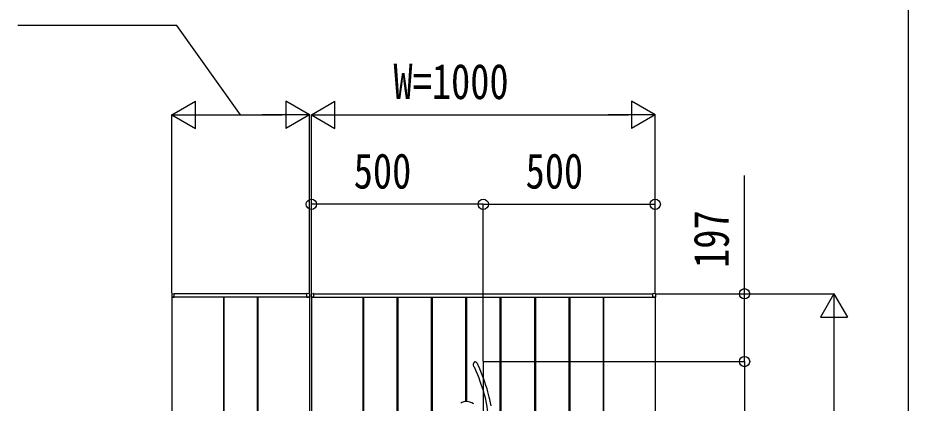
# Model space of a CAD drawing. Units: millimetres, scale not verified. Extents: x -14718 to 14718, y -10395 to 10395.
# Drawn here: x -1972 to 619, y -3705 to -2585 of the extents above; entities that cross this region are included whole.
import ezdxf
from ezdxf.enums import TextEntityAlignment as Align

# ---------------------------------------------------------------- set-up
doc = ezdxf.new("R2010")
doc.units = ezdxf.units.MM
doc.header["$LTSCALE"] = 40
for name, color, linetype in [('0-1_USER1', 3, 'Continuous'), ('0-3_YKK_13', 4, 'Continuous'), ('0-4_YKK_A1', 4, 'Continuous'), ('0-5_YKK_D', 6, 'Continuous')]:
    doc.layers.add(name, color=color, linetype=linetype)
doc.styles.add('ＭＳ ゴシック', font='')
doc.styles.get('ＭＳ ゴシック').set_extended_font_data('MS Gothic')

msp = doc.modelspace()

# ---------------------------------------------------------------- linework, layer by layer
at = {"layer": '0-1_USER1'}
msp.add_line((618.57, 9712.5), (618.57, -8187.5), dxfattribs=at)
at = {"layer": '0-3_YKK_13'}
msp.add_line((-617.43, -3584.5), (-617.43, -4584.5), dxfattribs=at)
for points in [[(-644.11, -3599.77), (-644.11, -3599.77), (-644.12, -3599.74), (-644.19, -3599.57), (-644.55, -3598.63), (-645.49, -3594.69), (-645.56, -3591.83), (-644.96, -3588.9), (-644.39, -3587.61), (-643.57, -3586.39), (-642.7, -3585.55), (-641.58, -3584.94), (-640.8, -3584.78), (-640, -3584.84), (-639.36, -3585.04), (-638.36, -3585.62), (-637.04, -3586.89), (-635.68, -3588.76), (-634.46, -3590.88), (-634.28, -3591.26)], [(-644.11, -3599.77), (-644.09, -3599.82), (-639.12, -3611.34), (-634.69, -3622.01), (-630.76, -3631.93), (-627.28, -3641.16), (-624.19, -3649.78), (-621.46, -3657.85), (-618.21, -3668.15), (-615.48, -3677.65), (-613.18, -3686.46), (-611.24, -3694.67), (-608.98, -3705.52), (-607.18, -3715.51), (-605.74, -3724.77), (-604.59, -3733.23)], [(-594.96, -3713.44), (-596.55, -3704.47), (-598.55, -3694.59), (-600.13, -3687.59), (-601.98, -3680.11), (-604.14, -3672.09), (-606.65, -3663.46), (-609.59, -3654.15), (-613.03, -3644.05), (-616.11, -3635.51), (-619.59, -3626.35), (-623.5, -3616.52), (-627.89, -3605.94), (-632.82, -3594.53), (-634.29, -3591.26)], [(-646.01, -3707.83), (-651.05, -3704.65), (-656.41, -3702.25), (-660.14, -3701.16), (-664.02, -3700.52), (-668.05, -3700.41), (-671.16, -3700.72), (-674.26, -3701.37), (-677.27, -3702.37), (-680.13, -3703.73), (-682.84, -3705.53)]]:
    msp.add_lwpolyline(points, dxfattribs=at)
at = {"layer": '0-4_YKK_A1'}
for p, q in [((-1523.93, -3388.87), (-1523.93, -3397)), ((-1522.52, -3387.37), (-1516.96, -3387.03)), ((-1130.43, -3387.5), (-1516.43, -3387.5)), ((-1516.43, -3397.5), (-1516.43, -3387.5)), ((-1516.43, -3397.2), (-1516.43, -3387.53)), ((-1130.43, -3397.5), (-1130.43, -3387.5)), ((-1130.43, -3397.2), (-1130.43, -3387.53)), ((-1124.34, -3387.37), (-1129.9, -3387.03)), ((-1122.93, -3388.87), (-1122.93, -3397)), ((-1117.93, -3388.87), (-1117.93, -3397)), ((-1116.52, -3387.37), (-1110.96, -3387.03)), ((-1110.43, -3387.5), (-124.43, -3387.5)), ((-1110.43, -3397.5), (-1110.43, -3387.5)), ((-1110.43, -3397.2), (-1110.43, -3387.53)), ((-124.43, -3397.5), (-124.43, -3387.5)), ((-124.43, -3397.2), (-124.43, -3387.53)), ((-118.34, -3387.37), (-123.9, -3387.03)), ((-116.93, -3388.87), (-116.93, -3397)), ((-1523.43, -3397.5), (-1523.43, -4777.5)), ((-1123.43, -3397.5), (-1523.43, -3397.5)), ((-1516.43, -3397.5), (-1523.43, -3397.5)), ((-1523.43, -3397.5), (-1516.73, -3397.5)), ((-1516.73, -3397.5), (-1516.73, -3397.5)), ((-1373.43, -3397.5), (-1373.43, -4777.5)), ((-1371.93, -3397.5), (-1371.93, -4777.5)), ((-1274.93, -3397.5), (-1274.93, -4777.5)), ((-1273.43, -3397.5), (-1273.43, -4777.5)), ((-1130.43, -3397.5), (-1123.43, -3397.5)), ((-1123.43, -3397.5), (-1130.13, -3397.5)), ((-1130.13, -3397.5), (-1130.13, -3397.5)), ((-1123.43, -3397.5), (-1123.43, -4777.5)), ((-1117.43, -3397.5), (-1117.43, -4777.5)), ((-1117.43, -3397.5), (-117.43, -3397.5)), ((-1110.43, -3397.5), (-1117.43, -3397.5)), ((-1117.43, -3397.5), (-1110.73, -3397.5)), ((-1110.73, -3397.5), (-1110.73, -3397.5)), ((-967.43, -3397.5), (-967.43, -4777.5)), ((-965.93, -3397.5), (-965.93, -4777.5)), ((-868.93, -3397.5), (-868.93, -4777.5)), ((-865.93, -3397.5), (-865.93, -4777.5)), ((-768.93, -3397.5), (-768.93, -4777.5)), ((-765.93, -3397.5), (-765.93, -4777.5)), ((-668.93, -3397.5), (-668.93, -3700.5)), ((-665.93, -3397.5), (-665.93, -3700.47)), ((-568.93, -3397.5), (-568.93, -4020.09)), ((-565.93, -3397.5), (-565.93, -4018.16)), ((-468.93, -3397.5), (-468.93, -4777.5)), ((-465.93, -3397.5), (-465.93, -4777.5)), ((-368.93, -3397.5), (-368.93, -4777.5)), ((-365.93, -3397.5), (-365.93, -4777.5)), ((-268.93, -3397.5), (-268.93, -4777.5)), ((-267.43, -3397.5), (-267.43, -4777.5)), ((-124.43, -3397.5), (-117.43, -3397.5)), ((-117.43, -3397.5), (-124.13, -3397.5)), ((-124.13, -3397.5), (-124.13, -3397.5)), ((-117.43, -3397.5), (-117.43, -4777.5))]:
    msp.add_line(p, q, dxfattribs=at)
for centre, radius, start, end in [((-1522.43, -3388.87), 1.5, 93.5, 180), ((-1516.93, -3387.53), 0.5, 0, 93.5), ((-1129.93, -3387.53), 0.5, 86.5, 180), ((-1124.43, -3388.87), 1.5, 0, 86.5), ((-1116.43, -3388.87), 1.5, 93.5, 180), ((-1110.93, -3387.53), 0.5, 0, 93.5), ((-123.93, -3387.53), 0.5, 86.5, 180), ((-118.43, -3388.87), 1.5, 0, 86.5), ((-1523.43, -3397), 0.5, 180, 270), ((-1516.73, -3397.2), 0.3, 270, 0), ((-1130.13, -3397.2), 0.3, 180, 270), ((-1123.43, -3397), 0.5, 270, 0), ((-1117.43, -3397), 0.5, 180, 270), ((-1110.73, -3397.2), 0.3, 270, 0), ((-124.13, -3397.2), 0.3, 180, 270), ((-117.43, -3397), 0.5, 270, 0)]:
    msp.add_arc(centre, radius, start, end, dxfattribs=at)
at = {"layer": '0-5_YKK_D'}
for p, q in [((-1523.43, -2867.5), (-1455.01, -2828)), ((-1455.01, -2907), (-1455.01, -2828)), ((-1123.43, -2867.5), (-1191.85, -2828)), ((-1191.85, -2828), (-1191.85, -2907)), ((-1117.43, -2867.5), (-1049.01, -2828)), ((-1049.01, -2907), (-1049.01, -2828)), ((-117.43, -2867.5), (-185.85, -2828)), ((-185.85, -2828), (-185.85, -2907)), ((-1523.43, -3385.5), (-1523.43, -2866.5)), ((-1523.43, -2867.5), (-1455.01, -2907)), ((-1523.43, -2867.5), (-1386.6, -2867.5)), ((-1444.43, -2867.5), (-1202.43, -2867.5)), ((-1123.43, -2867.5), (-1260.26, -2867.5)), ((-1123.43, -2867.5), (-1191.85, -2907)), ((-1123.43, -3385.5), (-1123.43, -2866.5)), ((-1117.43, -3385.5), (-1117.43, -2866.5)), ((-1117.43, -2867.5), (-1049.01, -2907)), ((-1117.43, -2867.5), (-980.6, -2867.5)), ((-1038.43, -2867.5), (-196.43, -2867.5)), ((-117.43, -2867.5), (-254.26, -2867.5)), ((-117.43, -2867.5), (-185.85, -2907)), ((-117.43, -3385.5), (-117.43, -2866.5)), ((-1117.43, -3386.5), (-1117.43, -3126.5)), ((-617.43, -3127.5), (-1117.43, -3127.5)), ((-617.43, -3583.5), (-617.43, -3126.5)), ((-617.43, -3583.5), (-617.43, -3126.5)), ((-617.43, -3127.5), (-117.43, -3127.5)), ((-117.43, -3386.5), (-117.43, -3126.5)), ((-116.43, -3387.5), (143.57, -3387.5)), ((-115.43, -3387.5), (403.57, -3387.5)), ((402.57, -3387.5), (363.07, -3455.92)), ((402.57, -3387.5), (442.07, -3455.92)), ((402.57, -3387.5), (402.57, -3524.33)), ((363.07, -3455.92), (442.07, -3455.92)), ((402.57, -3466.5), (402.57, -4708.5)), ((-616.43, -3584.5), (143.57, -3584.5)), ((-616.43, -3584.5), (143.57, -3584.5)), ((142.57, -3584.5), (142.57, -4584.5))]:
    msp.add_line(p, q, dxfattribs=at)
for points in [[(-1323.43, -2867.5), (-1508.43, -2607.5), (-1971.5, -2607.5)], [(142.57, -3584.5), (142.57, -3387.5), (142.57, -3043.63)]]:
    msp.add_lwpolyline(points, dxfattribs=at)
for centre in [(-1117.43, -3127.5), (-617.43, -3127.5), (-617.43, -3127.5), (-117.43, -3127.5), (142.57, -3387.5), (142.57, -3584.5), (142.57, -3584.5)]:
    msp.add_circle(centre, 15, dxfattribs=at)

# ---------------------------------------------------------------- texts
at = {"layer": '0-5_YKK_D', "style": 'ＭＳ ゴシック', "width": 0.8}
for s, p in [('W=1000', (-878.76, -2852.5)), ('500', (-994.36, -3112.5)), ('500', (-494.36, -3112.5))]:
    msp.add_text(s, height=102.6, dxfattribs=at).set_placement(p, align=Align.BOTTOM_LEFT)
msp.add_text('197', height=102.6, rotation=90, dxfattribs=at).set_placement((127.57, -3312.5), align=Align.BOTTOM_LEFT)

doc.saveas('drawing.dxf')
